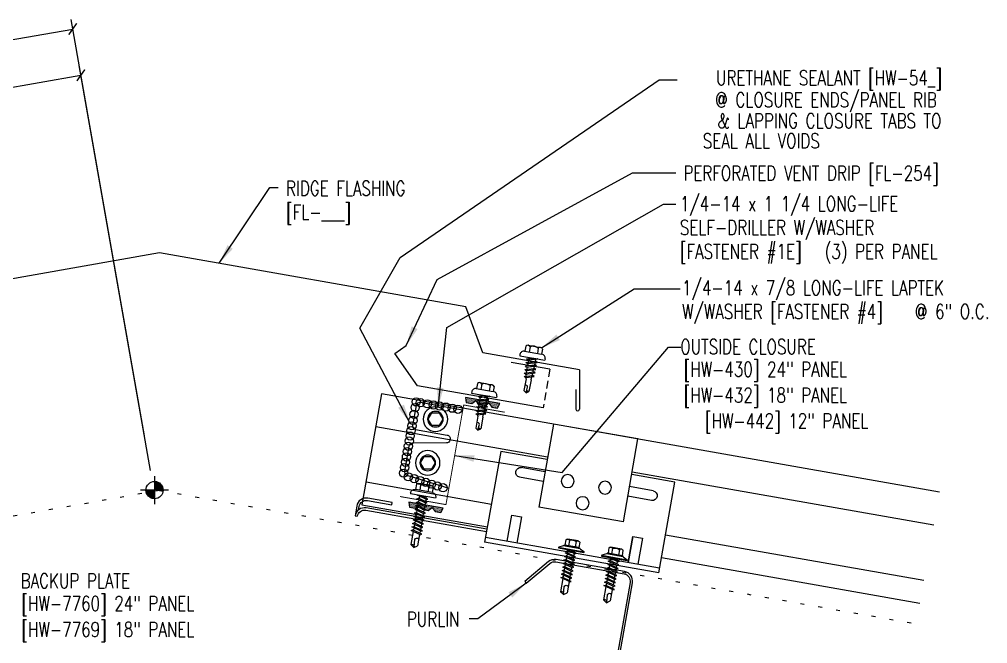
# Model space of a CAD drawing. Extents: x 0.4 to 44.2, y 9.8 to 50.6.
# Drawn here: x 19.53 to 44.17, y 19.29 to 35.18 of the extents above; entities that cross this region are included whole.
import ezdxf
from ezdxf.enums import TextEntityAlignment as Align

# ---------------------------------------------------------------- set-up
doc = ezdxf.new("R2010")
doc.units = 0
doc.header["$LTSCALE"] = 4
doc.header["$MEASUREMENT"] = 0
doc.linetypes.add('ACAD_ISO07W100', pattern=[3, 0, -3])
doc.linetypes.add('HIDDEN', pattern=[0.375, 0.25, -0.125])
doc.layers.get('0').update_dxf_attribs({"linetype": 'CONTINUOUS'})
doc.layers.get('DEFPOINTS').update_dxf_attribs({"linetype": 'CONTINUOUS'})
for name, color, linetype in [('CLIP', 5, 'CONTINUOUS'), ('CLO', 3, 'CONTINUOUS'), ('DIM', 2, 'CONTINUOUS'), ('ELEV-MK', 3, 'CONTINUOUS'), ('FASTENER', 9, 'CONTINUOUS'), ('PANEL', 11, 'CONTINUOUS'), ('STLA', 10, 'CONTINUOUS'), ('TAPE', 8, 'CONTINUOUS'), ('TEXT', 2, 'CONTINUOUS'), ('TRIM', 6, 'CONTINUOUS')]:
    doc.layers.add(name, color=color, linetype=linetype)
doc.styles.add('TEXT1', font='ROMANS.shx', dxfattribs={"width": 0.75, "height": 0.375})
doc.dimstyles.new('DETAIL', dxfattribs={"dimscale": 4, "dimtxt": 0.09375, "dimasz": 0.0625, "dimexe": 0.0625, "dimexo": 0.125, "dimgap": 0.0625, "dimtad": 1, "dimdec": 4, "dimzin": 3, "dimdsep": 46, "dimlunit": 4, "dimtxsty": 'TEXT1', "dimblk": 'ARCHTICK', "dimcen": 0.0625, "dimclrd": 7, "dimclre": 7, "dimclrt": 2, "dimadec": 0, "dimazin": 0, "dimtfac": 0.59375, "dimtdec": 4, "dimtmove": 0, "dimatfit": 3, "dimfxl": 0, "dimfrac": 2, "dimtolj": 1, "dimtzin": 3, "dimarcsym": 0})
doc.dimstyles.new('DETAIL$7', dxfattribs={"dimscale": 4, "dimtxt": 0.09375, "dimasz": 0.125, "dimexe": 0.0625, "dimexo": 0.125, "dimgap": 0.0625, "dimtad": 1, "dimdec": 4, "dimzin": 3, "dimdsep": 46, "dimlunit": 4, "dimtxsty": 'TEXT1', "dimblk": 'ARCHTICK', "dimcen": 0.0625, "dimclrd": 7, "dimclre": 7, "dimclrt": 2, "dimadec": 0, "dimazin": 0, "dimtfac": 1, "dimtdec": 4, "dimtmove": 0, "dimatfit": 3, "dimfxl": 0, "dimfrac": 2, "dimtolj": 1, "dimtzin": 3, "dimarcsym": 0})

# ---------------------------------------------------------------- blocks, each defined once
blk = doc.blocks.new('_ArchTick')
at = {"color": 0, "linetype": 'ByBlock', "const_width": 0.15}
blk.add_lwpolyline([(-0.5, -0.5), (0.5, 0.5)], dxfattribs=at)
blk = doc.blocks.new('*D5')
at = {"layer": 'DEFPOINTS', "color": 0}
for p in [(20.89, 34.937), (10.574, 24.336), (22.804, 24.086)]:
    blk.add_point(p, dxfattribs=at)
at = {"layer": 'DIM', "color": 7, "lineweight": -2}
for p, q in [((22.717, 24.578), (20.847, 35.183)), ((9.073, 32.853), (20.89, 34.937)), ((10.488, 24.829), (9.029, 33.099))]:
    blk.add_line(p, q, dxfattribs=at)
at = {"layer": 'DIM', "color": 7, "lineweight": -2, "xscale": 0.25, "yscale": 0.25, "zscale": 0.25}
for p, rotation in [((20.89, 34.937), 10), ((9.073, 32.853), 190)]:
    blk.add_blockref('_ArchTick', p, dxfattribs=dict(at, rotation=rotation))
at = {"layer": 'DIM', "color": 2, "insert": (14.899, 34.361), "char_height": 0.375, "attachment_point": 5, "rotation": 10, "style": 'TEXT1'}
blk.add_mtext('\\A1;1\'-0" MAX.', dxfattribs=at)
blk = doc.blocks.new('*D6')
at = {"layer": 'DEFPOINTS', "color": 0}
for p in [(21.098, 33.761), (17.451, 25.651), (22.958, 23.208)]:
    blk.add_point(p, dxfattribs=at)
at = {"layer": 'DIM', "color": 7, "lineweight": -2}
for p, q in [((22.872, 23.7), (21.054, 34.008)), ((16.174, 32.893), (21.098, 33.761)), ((17.364, 26.143), (16.13, 33.139))]:
    blk.add_line(p, q, dxfattribs=at)
at = {"layer": 'DIM', "color": 7, "lineweight": -2, "xscale": 0.25, "yscale": 0.25, "zscale": 0.25}
for p, rotation in [((21.098, 33.761), 10), ((16.174, 32.893), 190)]:
    blk.add_blockref('_ArchTick', p, dxfattribs=dict(at, rotation=rotation))
at = {"layer": 'DIM', "color": 2, "insert": (18.553, 33.793), "char_height": 0.375, "attachment_point": 5, "rotation": 10, "style": 'TEXT1'}
blk.add_mtext('\\A1;5"', dxfattribs=at)
blk = doc.blocks.new('*X9')
at = {"color": 0}
for p, q in [((-0.434, 0.135), (-0.434, 0.135)), ((-0.434, 0.123), (-0.434, 0.123)), ((-0.422, 0.141), (-0.422, 0.141)), ((-0.422, 0.129), (-0.422, 0.129)), ((-0.422, 0.117), (-0.422, 0.117)), ((-0.422, 0.105), (-0.422, 0.105)), ((-0.422, 0.094), (-0.422, 0.094)), ((-0.422, 0.082), (-0.422, 0.082)), ((-0.41, 0.135), (-0.41, 0.135)), ((-0.41, 0.123), (-0.41, 0.123)), ((-0.41, 0.111), (-0.41, 0.111)), ((-0.41, 0.1), (-0.41, 0.1)), ((-0.41, 0.088), (-0.41, 0.088)), ((-0.41, 0.076), (-0.41, 0.076)), ((-0.41, 0.064), (-0.41, 0.064)), ((-0.41, 0.053), (-0.41, 0.053)), ((-0.41, 0.041), (-0.41, 0.041)), ((-0.398, 0.141), (-0.398, 0.141)), ((-0.398, 0.129), (-0.398, 0.129)), ((-0.398, 0.117), (-0.398, 0.117)), ((-0.398, 0.105), (-0.398, 0.105)), ((-0.398, 0.094), (-0.398, 0.094)), ((-0.398, 0.082), (-0.398, 0.082)), ((-0.398, 0.07), (-0.398, 0.07)), ((-0.398, 0.059), (-0.398, 0.059)), ((-0.398, 0.047), (-0.398, 0.047)), ((-0.398, 0.035), (-0.398, 0.035)), ((-0.398, 0.023), (-0.398, 0.023)), ((-0.387, 0.135), (-0.387, 0.135)), ((-0.387, 0.123), (-0.387, 0.123)), ((-0.387, 0.111), (-0.387, 0.111)), ((-0.387, 0.1), (-0.387, 0.1)), ((-0.387, 0.088), (-0.387, 0.088)), ((-0.387, 0.076), (-0.387, 0.076)), ((-0.387, 0.064), (-0.387, 0.064)), ((-0.387, 0.053), (-0.387, 0.053)), ((-0.387, 0.041), (-0.387, 0.041)), ((-0.387, 0.029), (-0.387, 0.029)), ((-0.375, 0.141), (-0.375, 0.141)), ((-0.375, 0.129), (-0.375, 0.129)), ((-0.375, 0.117), (-0.375, 0.117)), ((-0.375, 0.105), (-0.375, 0.105)), ((-0.375, 0.094), (-0.375, 0.094)), ((-0.375, 0.082), (-0.375, 0.082)), ((-0.375, 0.07), (-0.375, 0.07)), ((-0.375, 0.059), (-0.375, 0.059)), ((-0.375, 0.047), (-0.375, 0.047)), ((-0.375, 0.035), (-0.375, 0.035)), ((-0.375, 0.023), (-0.375, 0.023)), ((-0.363, 0.135), (-0.363, 0.135)), ((-0.363, 0.123), (-0.363, 0.123)), ((-0.363, 0.111), (-0.363, 0.111)), ((-0.363, 0.1), (-0.363, 0.1)), ((-0.363, 0.088), (-0.363, 0.088)), ((-0.363, 0.076), (-0.363, 0.076)), ((-0.363, 0.064), (-0.363, 0.064)), ((-0.363, 0.053), (-0.363, 0.053)), ((-0.363, 0.041), (-0.363, 0.041)), ((-0.363, 0.029), (-0.363, 0.029)), ((-0.352, 0.141), (-0.352, 0.141)), ((-0.352, 0.129), (-0.352, 0.129)), ((-0.352, 0.117), (-0.352, 0.117)), ((-0.352, 0.105), (-0.352, 0.105)), ((-0.352, 0.094), (-0.352, 0.094)), ((-0.352, 0.082), (-0.352, 0.082)), ((-0.352, 0.07), (-0.352, 0.07)), ((-0.352, 0.059), (-0.352, 0.059)), ((-0.352, 0.047), (-0.352, 0.047)), ((-0.352, 0.035), (-0.352, 0.035)), ((-0.352, 0.023), (-0.352, 0.023)), ((-0.34, 0.135), (-0.34, 0.135)), ((-0.34, 0.123), (-0.34, 0.123)), ((-0.34, 0.111), (-0.34, 0.111)), ((-0.34, 0.1), (-0.34, 0.1)), ((-0.34, 0.088), (-0.34, 0.088)), ((-0.34, 0.076), (-0.34, 0.076)), ((-0.34, 0.064), (-0.34, 0.064)), ((-0.34, 0.053), (-0.34, 0.053)), ((-0.34, 0.041), (-0.34, 0.041)), ((-0.34, 0.029), (-0.34, 0.029)), ((-0.328, 0.141), (-0.328, 0.141)), ((-0.328, 0.129), (-0.328, 0.129)), ((-0.328, 0.117), (-0.328, 0.117)), ((-0.328, 0.105), (-0.328, 0.105)), ((-0.328, 0.094), (-0.328, 0.094)), ((-0.328, 0.082), (-0.328, 0.082)), ((-0.328, 0.07), (-0.328, 0.07)), ((-0.328, 0.059), (-0.328, 0.059)), ((-0.328, 0.047), (-0.328, 0.047)), ((-0.328, 0.035), (-0.328, 0.035)), ((-0.328, 0.023), (-0.328, 0.023)), ((-0.316, 0.135), (-0.316, 0.135)), ((-0.316, 0.123), (-0.316, 0.123)), ((-0.316, 0.111), (-0.316, 0.111)), ((-0.316, 0.1), (-0.316, 0.1)), ((-0.316, 0.088), (-0.316, 0.088)), ((-0.316, 0.076), (-0.316, 0.076)), ((-0.316, 0.064), (-0.316, 0.064)), ((-0.316, 0.053), (-0.316, 0.053)), ((-0.316, 0.041), (-0.316, 0.041)), ((-0.316, 0.029), (-0.316, 0.029)), ((-0.305, 0.141), (-0.305, 0.141)), ((-0.305, 0.129), (-0.305, 0.129)), ((-0.305, 0.117), (-0.305, 0.117)), ((-0.305, 0.105), (-0.305, 0.105)), ((-0.305, 0.094), (-0.305, 0.094)), ((-0.305, 0.082), (-0.305, 0.082)), ((-0.305, 0.07), (-0.305, 0.07)), ((-0.305, 0.059), (-0.305, 0.059)), ((-0.305, 0.047), (-0.305, 0.047)), ((-0.305, 0.035), (-0.305, 0.035)), ((-0.305, 0.023), (-0.305, 0.023)), ((-0.293, 0.135), (-0.293, 0.135)), ((-0.293, 0.123), (-0.293, 0.123)), ((-0.293, 0.111), (-0.293, 0.111)), ((-0.293, 0.1), (-0.293, 0.1)), ((-0.293, 0.088), (-0.293, 0.088)), ((-0.293, 0.076), (-0.293, 0.076)), ((-0.293, 0.064), (-0.293, 0.064)), ((-0.293, 0.053), (-0.293, 0.053)), ((-0.293, 0.041), (-0.293, 0.041)), ((-0.293, 0.029), (-0.293, 0.029)), ((-0.281, 0.141), (-0.281, 0.141)), ((-0.281, 0.129), (-0.281, 0.129)), ((-0.281, 0.117), (-0.281, 0.117)), ((-0.281, 0.105), (-0.281, 0.105)), ((-0.281, 0.094), (-0.281, 0.094)), ((-0.281, 0.082), (-0.281, 0.082)), ((-0.281, 0.07), (-0.281, 0.07)), ((-0.281, 0.059), (-0.281, 0.059)), ((-0.281, 0.047), (-0.281, 0.047)), ((-0.281, 0.035), (-0.281, 0.035)), ((-0.281, 0.023), (-0.281, 0.023)), ((-0.27, 0.135), (-0.27, 0.135)), ((-0.27, 0.123), (-0.27, 0.123)), ((-0.27, 0.111), (-0.27, 0.111)), ((-0.27, 0.1), (-0.27, 0.1)), ((-0.27, 0.088), (-0.27, 0.088)), ((-0.27, 0.076), (-0.27, 0.076)), ((-0.27, 0.064), (-0.27, 0.064)), ((-0.27, 0.053), (-0.27, 0.053)), ((-0.27, 0.041), (-0.27, 0.041)), ((-0.27, 0.029), (-0.27, 0.029)), ((-0.258, 0.141), (-0.258, 0.141)), ((-0.258, 0.129), (-0.258, 0.129)), ((-0.258, 0.117), (-0.258, 0.117)), ((-0.258, 0.105), (-0.258, 0.105)), ((-0.258, 0.094), (-0.258, 0.094)), ((-0.258, 0.082), (-0.258, 0.082)), ((-0.258, 0.07), (-0.258, 0.07)), ((-0.258, 0.059), (-0.258, 0.059)), ((-0.258, 0.047), (-0.258, 0.047)), ((-0.258, 0.035), (-0.258, 0.035)), ((-0.258, 0.023), (-0.258, 0.023)), ((-0.246, 0.135), (-0.246, 0.135)), ((-0.246, 0.123), (-0.246, 0.123)), ((-0.246, 0.111), (-0.246, 0.111)), ((-0.246, 0.1), (-0.246, 0.1)), ((-0.246, 0.088), (-0.246, 0.088)), ((-0.246, 0.076), (-0.246, 0.076)), ((-0.246, 0.064), (-0.246, 0.064)), ((-0.246, 0.053), (-0.246, 0.053)), ((-0.246, 0.041), (-0.246, 0.041)), ((-0.234, 0.141), (-0.234, 0.141)), ((-0.234, 0.129), (-0.234, 0.129)), ((-0.234, 0.117), (-0.234, 0.117)), ((-0.234, 0.105), (-0.234, 0.105)), ((-0.234, 0.094), (-0.234, 0.094)), ((-0.234, 0.082), (-0.234, 0.082)), ((-0.234, 0.07), (-0.234, 0.07)), ((-0.234, 0.059), (-0.234, 0.059)), ((-0.234, 0.047), (-0.234, 0.047)), ((-0.223, 0.135), (-0.223, 0.135)), ((-0.223, 0.123), (-0.223, 0.123)), ((-0.223, 0.111), (-0.223, 0.111)), ((-0.223, 0.1), (-0.223, 0.1)), ((-0.223, 0.088), (-0.223, 0.088)), ((-0.223, 0.076), (-0.223, 0.076)), ((-0.223, 0.064), (-0.223, 0.064)), ((-0.211, 0.141), (-0.211, 0.141)), ((-0.211, 0.129), (-0.211, 0.129)), ((-0.211, 0.117), (-0.211, 0.117)), ((-0.211, 0.105), (-0.211, 0.105)), ((-0.211, 0.094), (-0.211, 0.094)), ((-0.211, 0.082), (-0.211, 0.082)), ((-0.211, 0.07), (-0.211, 0.07)), ((-0.199, 0.135), (-0.199, 0.135)), ((-0.199, 0.123), (-0.199, 0.123)), ((-0.199, 0.111), (-0.199, 0.111)), ((-0.199, 0.1), (-0.199, 0.1)), ((-0.199, 0.088), (-0.199, 0.088)), ((-0.188, 0.141), (-0.188, 0.141)), ((-0.188, 0.129), (-0.188, 0.129)), ((-0.188, 0.117), (-0.188, 0.117)), ((-0.188, 0.105), (-0.188, 0.105)), ((-0.188, 0.094), (-0.188, 0.094)), ((-0.176, 0.135), (-0.176, 0.135)), ((-0.176, 0.123), (-0.176, 0.123)), ((-0.176, 0.111), (-0.176, 0.111)), ((-0.164, 0.141), (-0.164, 0.141)), ((-0.164, 0.129), (-0.164, 0.129)), ((-0.164, 0.117), (-0.164, 0.117)), ((-0.164, 0.105), (-0.164, 0.105)), ((-0.152, 0.135), (-0.152, 0.135)), ((-0.152, 0.123), (-0.152, 0.123)), ((-0.152, 0.111), (-0.152, 0.111)), ((-0.152, 0.1), (-0.152, 0.1)), ((-0.141, 0.141), (-0.141, 0.141)), ((-0.141, 0.129), (-0.141, 0.129)), ((-0.141, 0.117), (-0.141, 0.117)), ((-0.141, 0.105), (-0.141, 0.105)), ((-0.141, 0.094), (-0.141, 0.094)), ((-0.141, 0.082), (-0.141, 0.082)), ((-0.129, 0.135), (-0.129, 0.135)), ((-0.129, 0.123), (-0.129, 0.123)), ((-0.129, 0.111), (-0.129, 0.111)), ((-0.129, 0.1), (-0.129, 0.1)), ((-0.129, 0.088), (-0.129, 0.088)), ((-0.129, 0.076), (-0.129, 0.076)), ((-0.117, 0.141), (-0.117, 0.141)), ((-0.117, 0.129), (-0.117, 0.129)), ((-0.117, 0.117), (-0.117, 0.117)), ((-0.117, 0.105), (-0.117, 0.105)), ((-0.117, 0.094), (-0.117, 0.094)), ((-0.117, 0.082), (-0.117, 0.082)), ((-0.117, 0.07), (-0.117, 0.07)), ((-0.117, 0.059), (-0.117, 0.059)), ((-0.105, 0.135), (-0.105, 0.135)), ((-0.105, 0.123), (-0.105, 0.123)), ((-0.105, 0.111), (-0.105, 0.111)), ((-0.105, 0.1), (-0.105, 0.1)), ((-0.105, 0.088), (-0.105, 0.088)), ((-0.105, 0.076), (-0.105, 0.076)), ((-0.105, 0.064), (-0.105, 0.064)), ((-0.105, 0.053), (-0.105, 0.053)), ((-0.094, 0.141), (-0.094, 0.141)), ((-0.094, 0.129), (-0.094, 0.129)), ((-0.094, 0.117), (-0.094, 0.117)), ((-0.094, 0.105), (-0.094, 0.105)), ((-0.094, 0.094), (-0.094, 0.094)), ((-0.094, 0.082), (-0.094, 0.082)), ((-0.094, 0.07), (-0.094, 0.07)), ((-0.094, 0.059), (-0.094, 0.059)), ((-0.094, 0.047), (-0.094, 0.047)), ((-0.094, 0.035), (-0.094, 0.035)), ((-0.082, 0.135), (-0.082, 0.135)), ((-0.082, 0.123), (-0.082, 0.123)), ((-0.082, 0.111), (-0.082, 0.111)), ((-0.082, 0.1), (-0.082, 0.1)), ((-0.082, 0.088), (-0.082, 0.088)), ((-0.082, 0.076), (-0.082, 0.076)), ((-0.082, 0.064), (-0.082, 0.064)), ((-0.082, 0.053), (-0.082, 0.053)), ((-0.082, 0.041), (-0.082, 0.041)), ((-0.082, 0.029), (-0.082, 0.029)), ((-0.07, 0.141), (-0.07, 0.141)), ((-0.07, 0.129), (-0.07, 0.129)), ((-0.07, 0.117), (-0.07, 0.117)), ((-0.07, 0.105), (-0.07, 0.105)), ((-0.07, 0.094), (-0.07, 0.094)), ((-0.07, 0.082), (-0.07, 0.082)), ((-0.07, 0.07), (-0.07, 0.07)), ((-0.07, 0.059), (-0.07, 0.059)), ((-0.07, 0.047), (-0.07, 0.047)), ((-0.07, 0.035), (-0.07, 0.035)), ((-0.07, 0.023), (-0.07, 0.023)), ((-0.059, 0.135), (-0.059, 0.135)), ((-0.059, 0.123), (-0.059, 0.123)), ((-0.059, 0.111), (-0.059, 0.111)), ((-0.059, 0.1), (-0.059, 0.1)), ((-0.059, 0.088), (-0.059, 0.088)), ((-0.059, 0.076), (-0.059, 0.076)), ((-0.059, 0.064), (-0.059, 0.064)), ((-0.059, 0.053), (-0.059, 0.053)), ((-0.059, 0.041), (-0.059, 0.041)), ((-0.059, 0.029), (-0.059, 0.029)), ((-0.047, 0.141), (-0.047, 0.141)), ((-0.047, 0.129), (-0.047, 0.129)), ((-0.047, 0.117), (-0.047, 0.117)), ((-0.047, 0.105), (-0.047, 0.105)), ((-0.047, 0.094), (-0.047, 0.094)), ((-0.047, 0.082), (-0.047, 0.082)), ((-0.047, 0.07), (-0.047, 0.07)), ((-0.047, 0.059), (-0.047, 0.059)), ((-0.047, 0.047), (-0.047, 0.047)), ((-0.047, 0.035), (-0.047, 0.035)), ((-0.047, 0.023), (-0.047, 0.023)), ((-0.035, 0.135), (-0.035, 0.135)), ((-0.035, 0.123), (-0.035, 0.123)), ((-0.035, 0.111), (-0.035, 0.111)), ((-0.035, 0.1), (-0.035, 0.1)), ((-0.035, 0.088), (-0.035, 0.088)), ((-0.035, 0.076), (-0.035, 0.076)), ((-0.035, 0.064), (-0.035, 0.064)), ((-0.035, 0.053), (-0.035, 0.053)), ((-0.035, 0.041), (-0.035, 0.041)), ((-0.035, 0.029), (-0.035, 0.029)), ((-0.023, 0.141), (-0.023, 0.141)), ((-0.023, 0.129), (-0.023, 0.129)), ((-0.023, 0.117), (-0.023, 0.117)), ((-0.023, 0.105), (-0.023, 0.105)), ((-0.023, 0.094), (-0.023, 0.094)), ((-0.023, 0.082), (-0.023, 0.082)), ((-0.023, 0.07), (-0.023, 0.07)), ((-0.023, 0.059), (-0.023, 0.059)), ((-0.023, 0.047), (-0.023, 0.047)), ((-0.023, 0.035), (-0.023, 0.035)), ((-0.023, 0.023), (-0.023, 0.023)), ((-0.012, 0.135), (-0.012, 0.135)), ((-0.012, 0.123), (-0.012, 0.123)), ((-0.012, 0.111), (-0.012, 0.111)), ((-0.012, 0.1), (-0.012, 0.1)), ((-0.012, 0.088), (-0.012, 0.088)), ((-0.012, 0.076), (-0.012, 0.076)), ((-0.012, 0.064), (-0.012, 0.064)), ((-0.012, 0.053), (-0.012, 0.053)), ((-0.012, 0.041), (-0.012, 0.041)), ((-0.012, 0.029), (-0.012, 0.029)), ((0, 0.141), (0, 0.141)), ((0, 0.129), (0, 0.129)), ((0, 0.117), (0, 0.117)), ((0, 0.105), (0, 0.105)), ((0, 0.094), (0, 0.094)), ((0, 0.082), (0, 0.082)), ((0, 0.07), (0, 0.07)), ((0, 0.059), (0, 0.059)), ((0, 0.047), (0, 0.047)), ((0, 0.035), (0, 0.035)), ((0, 0.023), (0, 0.023)), ((0.012, 0.135), (0.012, 0.135)), ((0.012, 0.123), (0.012, 0.123)), ((0.012, 0.111), (0.012, 0.111)), ((0.012, 0.1), (0.012, 0.1)), ((0.012, 0.088), (0.012, 0.088)), ((0.012, 0.076), (0.012, 0.076)), ((0.012, 0.064), (0.012, 0.064)), ((0.012, 0.053), (0.012, 0.053)), ((0.012, 0.041), (0.012, 0.041)), ((0.012, 0.029), (0.012, 0.029)), ((0.023, 0.141), (0.023, 0.141)), ((0.023, 0.129), (0.023, 0.129)), ((0.023, 0.117), (0.023, 0.117)), ((0.023, 0.105), (0.023, 0.105)), ((0.023, 0.094), (0.023, 0.094)), ((0.023, 0.082), (0.023, 0.082)), ((0.023, 0.07), (0.023, 0.07)), ((0.023, 0.059), (0.023, 0.059)), ((0.023, 0.047), (0.023, 0.047)), ((0.023, 0.035), (0.023, 0.035)), ((0.023, 0.023), (0.023, 0.023)), ((0.035, 0.135), (0.035, 0.135)), ((0.035, 0.123), (0.035, 0.123)), ((0.035, 0.111), (0.035, 0.111)), ((0.035, 0.1), (0.035, 0.1)), ((0.035, 0.088), (0.035, 0.088)), ((0.035, 0.076), (0.035, 0.076)), ((0.035, 0.064), (0.035, 0.064)), ((0.035, 0.053), (0.035, 0.053)), ((0.035, 0.041), (0.035, 0.041)), ((0.035, 0.029), (0.035, 0.029)), ((0.047, 0.141), (0.047, 0.141)), ((0.047, 0.129), (0.047, 0.129)), ((0.047, 0.117), (0.047, 0.117)), ((0.047, 0.105), (0.047, 0.105)), ((0.047, 0.094), (0.047, 0.094)), ((0.047, 0.082), (0.047, 0.082)), ((0.047, 0.07), (0.047, 0.07)), ((0.047, 0.059), (0.047, 0.059)), ((0.047, 0.047), (0.047, 0.047)), ((0.047, 0.035), (0.047, 0.035)), ((0.047, 0.023), (0.047, 0.023)), ((0.059, 0.135), (0.059, 0.135)), ((0.059, 0.123), (0.059, 0.123)), ((0.059, 0.111), (0.059, 0.111)), ((0.059, 0.1), (0.059, 0.1)), ((0.059, 0.088), (0.059, 0.088)), ((0.059, 0.076), (0.059, 0.076)), ((0.059, 0.064), (0.059, 0.064)), ((0.059, 0.053), (0.059, 0.053)), ((0.059, 0.041), (0.059, 0.041)), ((0.059, 0.029), (0.059, 0.029)), ((0.07, 0.141), (0.07, 0.141)), ((0.07, 0.129), (0.07, 0.129)), ((0.07, 0.117), (0.07, 0.117)), ((0.07, 0.105), (0.07, 0.105)), ((0.07, 0.094), (0.07, 0.094)), ((0.07, 0.082), (0.07, 0.082)), ((0.07, 0.07), (0.07, 0.07)), ((0.07, 0.059), (0.07, 0.059)), ((0.07, 0.047), (0.07, 0.047)), ((0.07, 0.035), (0.07, 0.035)), ((0.07, 0.023), (0.07, 0.023)), ((0.082, 0.135), (0.082, 0.135)), ((0.082, 0.123), (0.082, 0.123)), ((0.082, 0.111), (0.082, 0.111)), ((0.082, 0.1), (0.082, 0.1)), ((0.082, 0.088), (0.082, 0.088)), ((0.082, 0.076), (0.082, 0.076)), ((0.082, 0.064), (0.082, 0.064)), ((0.082, 0.053), (0.082, 0.053)), ((0.082, 0.041), (0.082, 0.041)), ((0.082, 0.029), (0.082, 0.029)), ((0.094, 0.141), (0.094, 0.141)), ((0.094, 0.129), (0.094, 0.129)), ((0.094, 0.117), (0.094, 0.117)), ((0.094, 0.105), (0.094, 0.105)), ((0.094, 0.094), (0.094, 0.094)), ((0.094, 0.082), (0.094, 0.082)), ((0.094, 0.07), (0.094, 0.07)), ((0.094, 0.059), (0.094, 0.059)), ((0.094, 0.047), (0.094, 0.047)), ((0.094, 0.035), (0.094, 0.035)), ((0.105, 0.135), (0.105, 0.135)), ((0.105, 0.123), (0.105, 0.123)), ((0.105, 0.111), (0.105, 0.111)), ((0.105, 0.1), (0.105, 0.1)), ((0.105, 0.088), (0.105, 0.088)), ((0.105, 0.076), (0.105, 0.076)), ((0.105, 0.064), (0.105, 0.064)), ((0.105, 0.053), (0.105, 0.053)), ((0.117, 0.141), (0.117, 0.141)), ((0.117, 0.129), (0.117, 0.129)), ((0.117, 0.117), (0.117, 0.117)), ((0.117, 0.105), (0.117, 0.105)), ((0.117, 0.094), (0.117, 0.094)), ((0.117, 0.082), (0.117, 0.082)), ((0.117, 0.07), (0.117, 0.07)), ((0.117, 0.059), (0.117, 0.059)), ((0.129, 0.135), (0.129, 0.135)), ((0.129, 0.123), (0.129, 0.123)), ((0.129, 0.111), (0.129, 0.111)), ((0.129, 0.1), (0.129, 0.1)), ((0.129, 0.088), (0.129, 0.088)), ((0.129, 0.076), (0.129, 0.076)), ((0.141, 0.141), (0.141, 0.141)), ((0.141, 0.129), (0.141, 0.129)), ((0.141, 0.117), (0.141, 0.117)), ((0.141, 0.105), (0.141, 0.105)), ((0.141, 0.094), (0.141, 0.094)), ((0.141, 0.082), (0.141, 0.082)), ((0.152, 0.135), (0.152, 0.135)), ((0.152, 0.123), (0.152, 0.123)), ((0.152, 0.111), (0.152, 0.111)), ((0.152, 0.1), (0.152, 0.1)), ((0.164, 0.141), (0.164, 0.141)), ((0.164, 0.129), (0.164, 0.129)), ((0.164, 0.117), (0.164, 0.117)), ((0.164, 0.105), (0.164, 0.105)), ((0.176, 0.135), (0.176, 0.135)), ((0.176, 0.123), (0.176, 0.123)), ((0.176, 0.111), (0.176, 0.111)), ((0.188, 0.141), (0.188, 0.141)), ((0.188, 0.129), (0.188, 0.129)), ((0.188, 0.117), (0.188, 0.117)), ((0.188, 0.105), (0.188, 0.105)), ((0.188, 0.094), (0.188, 0.094)), ((0.199, 0.135), (0.199, 0.135)), ((0.199, 0.123), (0.199, 0.123)), ((0.199, 0.111), (0.199, 0.111)), ((0.199, 0.1), (0.199, 0.1)), ((0.199, 0.088), (0.199, 0.088)), ((0.211, 0.141), (0.211, 0.141)), ((0.211, 0.129), (0.211, 0.129)), ((0.211, 0.117), (0.211, 0.117)), ((0.211, 0.105), (0.211, 0.105)), ((0.211, 0.094), (0.211, 0.094)), ((0.211, 0.082), (0.211, 0.082)), ((0.211, 0.07), (0.211, 0.07)), ((0.223, 0.135), (0.223, 0.135)), ((0.223, 0.123), (0.223, 0.123)), ((0.223, 0.111), (0.223, 0.111)), ((0.223, 0.1), (0.223, 0.1)), ((0.223, 0.088), (0.223, 0.088)), ((0.223, 0.076), (0.223, 0.076)), ((0.223, 0.064), (0.223, 0.064)), ((0.234, 0.141), (0.234, 0.141)), ((0.234, 0.129), (0.234, 0.129)), ((0.234, 0.117), (0.234, 0.117)), ((0.234, 0.105), (0.234, 0.105)), ((0.234, 0.094), (0.234, 0.094)), ((0.234, 0.082), (0.234, 0.082)), ((0.234, 0.07), (0.234, 0.07)), ((0.234, 0.059), (0.234, 0.059)), ((0.234, 0.047), (0.234, 0.047)), ((0.246, 0.135), (0.246, 0.135)), ((0.246, 0.123), (0.246, 0.123)), ((0.246, 0.111), (0.246, 0.111)), ((0.246, 0.1), (0.246, 0.1)), ((0.246, 0.088), (0.246, 0.088)), ((0.246, 0.076), (0.246, 0.076)), ((0.246, 0.064), (0.246, 0.064)), ((0.246, 0.053), (0.246, 0.053)), ((0.246, 0.041), (0.246, 0.041)), ((0.258, 0.141), (0.258, 0.141)), ((0.258, 0.129), (0.258, 0.129)), ((0.258, 0.117), (0.258, 0.117)), ((0.258, 0.105), (0.258, 0.105)), ((0.258, 0.094), (0.258, 0.094)), ((0.258, 0.082), (0.258, 0.082)), ((0.258, 0.07), (0.258, 0.07)), ((0.258, 0.059), (0.258, 0.059)), ((0.258, 0.047), (0.258, 0.047)), ((0.258, 0.035), (0.258, 0.035)), ((0.258, 0.023), (0.258, 0.023)), ((0.27, 0.135), (0.27, 0.135)), ((0.27, 0.123), (0.27, 0.123)), ((0.27, 0.111), (0.27, 0.111)), ((0.27, 0.1), (0.27, 0.1)), ((0.27, 0.088), (0.27, 0.088)), ((0.27, 0.076), (0.27, 0.076)), ((0.27, 0.064), (0.27, 0.064)), ((0.27, 0.053), (0.27, 0.053)), ((0.27, 0.041), (0.27, 0.041)), ((0.27, 0.029), (0.27, 0.029)), ((0.281, 0.141), (0.281, 0.141)), ((0.281, 0.129), (0.281, 0.129)), ((0.281, 0.117), (0.281, 0.117)), ((0.281, 0.105), (0.281, 0.105)), ((0.281, 0.094), (0.281, 0.094)), ((0.281, 0.082), (0.281, 0.082)), ((0.281, 0.07), (0.281, 0.07)), ((0.281, 0.059), (0.281, 0.059)), ((0.281, 0.047), (0.281, 0.047)), ((0.281, 0.035), (0.281, 0.035)), ((0.281, 0.023), (0.281, 0.023)), ((0.293, 0.135), (0.293, 0.135)), ((0.293, 0.123), (0.293, 0.123)), ((0.293, 0.111), (0.293, 0.111)), ((0.293, 0.1), (0.293, 0.1)), ((0.293, 0.088), (0.293, 0.088)), ((0.293, 0.076), (0.293, 0.076)), ((0.293, 0.064), (0.293, 0.064)), ((0.293, 0.053), (0.293, 0.053)), ((0.293, 0.041), (0.293, 0.041)), ((0.293, 0.029), (0.293, 0.029)), ((0.305, 0.141), (0.305, 0.141)), ((0.305, 0.129), (0.305, 0.129)), ((0.305, 0.117), (0.305, 0.117)), ((0.305, 0.105), (0.305, 0.105)), ((0.305, 0.094), (0.305, 0.094)), ((0.305, 0.082), (0.305, 0.082)), ((0.305, 0.07), (0.305, 0.07)), ((0.305, 0.059), (0.305, 0.059)), ((0.305, 0.047), (0.305, 0.047)), ((0.305, 0.035), (0.305, 0.035)), ((0.305, 0.023), (0.305, 0.023)), ((0.316, 0.135), (0.316, 0.135)), ((0.316, 0.123), (0.316, 0.123)), ((0.316, 0.111), (0.316, 0.111)), ((0.316, 0.1), (0.316, 0.1)), ((0.316, 0.088), (0.316, 0.088)), ((0.316, 0.076), (0.316, 0.076)), ((0.316, 0.064), (0.316, 0.064)), ((0.316, 0.053), (0.316, 0.053)), ((0.316, 0.041), (0.316, 0.041)), ((0.316, 0.029), (0.316, 0.029)), ((0.328, 0.141), (0.328, 0.141)), ((0.328, 0.129), (0.328, 0.129)), ((0.328, 0.117), (0.328, 0.117)), ((0.328, 0.105), (0.328, 0.105)), ((0.328, 0.094), (0.328, 0.094)), ((0.328, 0.082), (0.328, 0.082)), ((0.328, 0.07), (0.328, 0.07)), ((0.328, 0.059), (0.328, 0.059)), ((0.328, 0.047), (0.328, 0.047)), ((0.328, 0.035), (0.328, 0.035)), ((0.328, 0.023), (0.328, 0.023)), ((0.34, 0.135), (0.34, 0.135)), ((0.34, 0.123), (0.34, 0.123)), ((0.34, 0.111), (0.34, 0.111)), ((0.34, 0.1), (0.34, 0.1)), ((0.34, 0.088), (0.34, 0.088)), ((0.34, 0.076), (0.34, 0.076)), ((0.34, 0.064), (0.34, 0.064)), ((0.34, 0.053), (0.34, 0.053)), ((0.34, 0.041), (0.34, 0.041)), ((0.34, 0.029), (0.34, 0.029)), ((0.352, 0.141), (0.352, 0.141)), ((0.352, 0.129), (0.352, 0.129)), ((0.352, 0.117), (0.352, 0.117)), ((0.352, 0.105), (0.352, 0.105)), ((0.352, 0.094), (0.352, 0.094)), ((0.352, 0.082), (0.352, 0.082)), ((0.352, 0.07), (0.352, 0.07)), ((0.352, 0.059), (0.352, 0.059)), ((0.352, 0.047), (0.352, 0.047)), ((0.352, 0.035), (0.352, 0.035)), ((0.352, 0.023), (0.352, 0.023)), ((0.363, 0.135), (0.363, 0.135)), ((0.363, 0.123), (0.363, 0.123)), ((0.363, 0.111), (0.363, 0.111)), ((0.363, 0.1), (0.363, 0.1)), ((0.363, 0.088), (0.363, 0.088)), ((0.363, 0.076), (0.363, 0.076)), ((0.363, 0.064), (0.363, 0.064)), ((0.363, 0.053), (0.363, 0.053)), ((0.363, 0.041), (0.363, 0.041)), ((0.363, 0.029), (0.363, 0.029)), ((0.375, 0.141), (0.375, 0.141)), ((0.375, 0.129), (0.375, 0.129)), ((0.375, 0.117), (0.375, 0.117)), ((0.375, 0.105), (0.375, 0.105)), ((0.375, 0.094), (0.375, 0.094)), ((0.375, 0.082), (0.375, 0.082)), ((0.375, 0.07), (0.375, 0.07)), ((0.375, 0.059), (0.375, 0.059)), ((0.375, 0.047), (0.375, 0.047)), ((0.375, 0.035), (0.375, 0.035)), ((0.375, 0.023), (0.375, 0.023)), ((0.387, 0.135), (0.387, 0.135)), ((0.387, 0.123), (0.387, 0.123)), ((0.387, 0.111), (0.387, 0.111)), ((0.387, 0.1), (0.387, 0.1)), ((0.387, 0.088), (0.387, 0.088)), ((0.387, 0.076), (0.387, 0.076)), ((0.387, 0.064), (0.387, 0.064)), ((0.387, 0.053), (0.387, 0.053)), ((0.387, 0.041), (0.387, 0.041)), ((0.387, 0.029), (0.387, 0.029)), ((0.398, 0.141), (0.398, 0.141)), ((0.398, 0.129), (0.398, 0.129)), ((0.398, 0.117), (0.398, 0.117)), ((0.398, 0.105), (0.398, 0.105)), ((0.398, 0.094), (0.398, 0.094)), ((0.398, 0.082), (0.398, 0.082)), ((0.398, 0.07), (0.398, 0.07)), ((0.398, 0.059), (0.398, 0.059)), ((0.398, 0.047), (0.398, 0.047)), ((0.398, 0.035), (0.398, 0.035)), ((0.398, 0.023), (0.398, 0.023)), ((0.41, 0.135), (0.41, 0.135)), ((0.41, 0.123), (0.41, 0.123)), ((0.41, 0.111), (0.41, 0.111)), ((0.41, 0.1), (0.41, 0.1)), ((0.41, 0.088), (0.41, 0.088)), ((0.41, 0.076), (0.41, 0.076)), ((0.41, 0.064), (0.41, 0.064)), ((0.41, 0.053), (0.41, 0.053)), ((0.41, 0.041), (0.41, 0.041)), ((0.422, 0.141), (0.422, 0.141)), ((0.422, 0.129), (0.422, 0.129)), ((0.422, 0.117), (0.422, 0.117)), ((0.422, 0.105), (0.422, 0.105)), ((0.422, 0.094), (0.422, 0.094)), ((0.422, 0.082), (0.422, 0.082)), ((0.434, 0.135), (0.434, 0.135)), ((0.434, 0.123), (0.434, 0.123))]:
    blk.add_line(p, q, dxfattribs=at)
blk = doc.blocks.new('MB_DBTAP')
at = {"layer": 'TAPE', "color": 9}
blk.add_lwpolyline([(-0.403, 0.018), (-0.442, 0.141), (0.442, 0.141), (0.403, 0.018), (0.26, 0.018), (0.17, 0.109), (0.079, 0.018), (0, 0.018), (-0.079, 0.018), (-0.17, 0.109), (-0.26, 0.018)], close=True, dxfattribs=at)
at = {"layer": 'TAPE', "color": 251}
blk.add_blockref('*X9', (0, 0), dxfattribs=at)
blk = doc.blocks.new('MB_38W')
blk.add_lwpolyline([(-0.094, 0.162), (-0.188, 0), (-0.094, -0.162), (0.094, -0.162), (0.188, 0), (0.094, 0.162)], close=True)
for radius in [0.312, 0.199]:
    blk.add_circle((0, 0), radius)
blk = doc.blocks.new('A$C40D92978')
at = {"layer": 'CLO', "const_width": 0.0239}
blk.add_lwpolyline([(2.668, 0.22), (1.499, 0.014), (1.048, 2.551), (0.002, 2.366)], dxfattribs=at)
at = {"layer": 'CLO'}
blk.add_lwpolyline([(1.074, 2.419), (2.155, 2.61, -0.414214), (2.26, 2.537), (2.349, 2.031, -0.414214), (2.276, 1.927), (1.468, 1.784, 0.414214), (1.395, 1.68), (1.399, 1.658, 0.362577), (1.487, 1.584), (2.353, 1.579, -0.362577), (2.441, 1.505), (2.554, 0.869, -0.377256), (2.492, 0.768), (1.424, 0.435)], format="xyb", dxfattribs=at)
blk = doc.blocks.new('FD-F1e')
at = {"layer": 'TEXT', "style": 'TEXT1', "width": 0.75}
for s, p in [('1/4-14 x 1 1/4 LONG-LIFE', (0.0047, -0.0408)), ('SELF-DRILLER W/WASHER', (0.0047, -0.1926)), ('[FASTENER #1E]', (0.0047, -0.3444))]:
    blk.add_text(s, height=0.09375, dxfattribs=at).set_placement(p)
blk.add_attdef('(QUANTITY)', (0.9263, -0.3444), '', height=0.0938, dxfattribs=at)
blk = doc.blocks.new('FD-F4')
at = {"layer": 'TEXT', "style": 'TEXT1', "width": 0.75}
for s, p in [('1/4-14 x 7/8 LONG-LIFE LAPTEK', (0.0047, -0.0408)), ('W/WASHER [FASTENER #4]', (0.0047, -0.1926))]:
    blk.add_text(s, height=0.09375, dxfattribs=at).set_placement(p)
blk.add_attdef('(QUANTITY)', (1.4847, -0.1926), '', height=0.0938, dxfattribs=at)
blk = doc.blocks.new('FZ7')
at = {"layer": 'FASTENER'}
for p, q in [((-0.215, 0.305), (-0.215, 0.171)), ((-0.161, 0.337), (0.161, 0.337)), ((-0.107, 0.305), (-0.107, 0.171)), ((0.107, 0.305), (0.107, 0.171)), ((0.215, 0.305), (0.215, 0.171)), ((-0.324, 0.071), (-0.324, 0.037)), ((-0.324, 0.037), (0.324, 0.037)), ((-0.224, 0.171), (0.215, 0.171)), ((-0.139, -0.016), (0.046, 0.037)), ((-0.104, -0.036), (0.139, 0.033)), ((-0.086, 0.037), (-0.086, -0.001)), ((-0.086, 0.037), (0.086, 0.037)), ((0.086, 0.037), (0.133, 0.037)), ((0.086, 0.018), (0.086, -0.042)), ((0.139, 0.033), (0.133, 0.037)), ((0.324, 0.071), (0.324, 0.037)), ((-0.104, -0.036), (-0.139, -0.016)), ((-0.139, -0.107), (0.104, -0.038)), ((-0.104, -0.127), (-0.139, -0.107)), ((-0.139, -0.198), (0.104, -0.128)), ((-0.104, -0.218), (-0.139, -0.198)), ((-0.139, -0.289), (0.104, -0.219)), ((-0.104, -0.127), (0.139, -0.058)), ((-0.104, -0.218), (0.139, -0.149)), ((-0.104, -0.309), (0.139, -0.239)), ((-0.086, -0.031), (-0.086, -0.092)), ((-0.086, -0.122), (-0.086, -0.183)), ((-0.086, -0.213), (-0.086, -0.274)), ((0.086, -0.073), (0.086, -0.133)), ((0.086, -0.164), (0.086, -0.224)), ((0.139, -0.058), (0.104, -0.038)), ((0.139, -0.149), (0.104, -0.128)), ((0.139, -0.239), (0.104, -0.219)), ((-0.104, -0.309), (-0.139, -0.289)), ((-0.139, -0.38), (0.104, -0.31)), ((-0.104, -0.4), (-0.139, -0.38)), ((-0.139, -0.47), (0.104, -0.401)), ((-0.104, -0.491), (-0.139, -0.47)), ((-0.139, -0.561), (0.104, -0.492)), ((-0.104, -0.4), (0.139, -0.33)), ((-0.104, -0.491), (0.139, -0.421)), ((-0.086, -0.304), (-0.086, -0.364)), ((-0.086, -0.395), (-0.086, -0.455)), ((-0.086, -0.486), (-0.086, -0.546)), ((0.086, -0.255), (0.086, -0.315)), ((0.086, -0.345), (0.086, -0.406)), ((0.086, -0.436), (0.086, -0.497)), ((0.139, -0.33), (0.104, -0.31)), ((0.139, -0.421), (0.104, -0.401)), ((0.139, -0.512), (0.104, -0.492)), ((-0.104, -0.581), (-0.139, -0.561)), ((-0.139, -0.652), (0.104, -0.583)), ((-0.104, -0.672), (-0.139, -0.652)), ((-0.139, -0.743), (0.104, -0.674)), ((-0.104, -0.581), (0.139, -0.512)), ((-0.104, -0.672), (0.139, -0.603)), ((-0.104, -0.763), (0.139, -0.694)), ((-0.086, -0.577), (-0.086, -0.637)), ((-0.086, -0.667), (-0.086, -0.728)), ((0.086, -0.527), (0.086, -0.588)), ((0.086, -0.618), (0.086, -0.679)), ((0.086, -0.709), (0.086, -0.77)), ((0.139, -0.603), (0.104, -0.583)), ((0.139, -0.694), (0.104, -0.674)), ((-0.104, -0.763), (-0.139, -0.743)), ((-0.139, -0.834), (0.104, -0.765)), ((-0.104, -0.854), (-0.139, -0.834)), ((-0.139, -0.925), (0.104, -0.856)), ((-0.104, -0.945), (-0.139, -0.925)), ((-0.104, -0.854), (0.139, -0.785)), ((-0.104, -0.945), (0.139, -0.876)), ((-0.086, -0.758), (-0.086, -0.819)), ((-0.086, -0.849), (-0.086, -0.91)), ((-0.086, -0.94), (-0.086, -1.232)), ((0.086, -0.8), (0.086, -0.861)), ((0.086, -0.891), (0.086, -1.232)), ((0.139, -0.785), (0.104, -0.765)), ((0.139, -0.876), (0.104, -0.856)), ((-0.002, -1.277), (0.014, -1.091)), ((0, -1.293), (-0.086, -1.232)), ((0, -1.293), (0.086, -1.232))]:
    blk.add_line(p, q, dxfattribs=at)
for centre, radius, start, end in [((-0.161, 0.274), 0.0628, 29.8754, 150.1246), ((0, 0.141), 0.196, 56.9974, 123.0026), ((0.161, 0.274), 0.0628, 29.8754, 150.1246), ((-0.224, 0.071), 0.1, 90, 180), ((0.224, 0.071), 0.1, 0, 90), ((-0.046, -1.102), 0.0615, 11.1445, 130.906), ((0.054, -1.278), 0.0563, 55.4585, 194.8454)]:
    blk.add_arc(centre, radius, start, end, dxfattribs=at)
blk = doc.blocks.new('A$C53A16981')
at = {"layer": 'FASTENER', "rotation": 9.999999999999451}
blk.add_blockref('FZ7', (0.332, 1.273), dxfattribs=at)
blk = doc.blocks.new('MB_DW4')
at = {"layer": 'FASTENER'}
for p, q in [((-0.217, 0.305), (-0.217, 0.171)), ((-0.163, 0.337), (0.159, 0.337)), ((-0.108, 0.305), (-0.108, 0.171)), ((0.105, 0.305), (0.105, 0.171)), ((0.214, 0.305), (0.214, 0.171)), ((-0.326, 0.071), (-0.326, 0.037)), ((-0.326, 0.037), (0.322, 0.037)), ((-0.226, 0.171), (0.214, 0.171)), ((-0.141, -0.014), (0.037, 0.037)), ((-0.105, -0.034), (0.137, 0.035)), ((-0.088, 0.037), (-0.088, 0.001)), ((-0.088, 0.037), (0.085, 0.037)), ((0.085, 0.037), (0.134, 0.037)), ((0.085, 0.02), (0.085, -0.041)), ((0.137, 0.035), (0.134, 0.037)), ((0.322, 0.071), (0.322, 0.037)), ((-0.105, -0.034), (-0.141, -0.014)), ((-0.141, -0.105), (0.102, -0.036)), ((-0.105, -0.125), (-0.141, -0.105)), ((-0.141, -0.196), (0.102, -0.127)), ((-0.105, -0.216), (-0.141, -0.196)), ((-0.141, -0.287), (0.102, -0.217)), ((-0.105, -0.125), (0.137, -0.056)), ((-0.105, -0.216), (0.137, -0.147)), ((-0.105, -0.307), (0.137, -0.238)), ((-0.088, -0.029), (-0.088, -0.09)), ((-0.088, -0.12), (-0.088, -0.181)), ((-0.084, -0.27), (-0.088, -0.211)), ((0.084, -0.223), (0.085, -0.211)), ((0.085, -0.071), (0.085, -0.131)), ((0.085, -0.162), (0.085, -0.211)), ((0.137, -0.056), (0.102, -0.036)), ((0.137, -0.147), (0.102, -0.127)), ((0.137, -0.238), (0.102, -0.217)), ((-0.105, -0.307), (-0.141, -0.287)), ((-0.141, -0.378), (0.102, -0.308)), ((-0.105, -0.398), (-0.141, -0.378)), ((-0.122, -0.463), (0.089, -0.403)), ((-0.086, -0.483), (-0.122, -0.463)), ((-0.105, -0.398), (0.137, -0.328)), ((-0.086, -0.483), (0.124, -0.423)), ((-0.078, -0.36), (-0.082, -0.3)), ((-0.071, -0.449), (-0.075, -0.389)), ((-0.066, -0.516), (-0.069, -0.478)), ((0.063, -0.515), (0.068, -0.439)), ((0.071, -0.408), (0.075, -0.346)), ((0.077, -0.315), (0.082, -0.253)), ((0.124, -0.423), (0.089, -0.403)), ((0.137, -0.328), (0.102, -0.308)), ((-0.066, -0.516), (-0.066, -0.82)), ((-0.003, -0.854), (0.009, -0.714)), ((0.063, -0.516), (0.063, -0.82)), ((-0.002, -0.866), (-0.066, -0.82)), ((-0.002, -0.866), (0.063, -0.82))]:
    blk.add_line(p, q, dxfattribs=at)
for centre, radius, start, end in [((-0.163, 0.274), 0.0628, 29.8754, 150.1246), ((-0.002, 0.141), 0.196, 56.9974, 123.0026), ((0.159, 0.274), 0.0628, 29.8754, 150.1246), ((-0.226, 0.071), 0.1, 90, 180), ((0.222, 0.071), 0.1, 0, 90), ((-0.036, -0.723), 0.0461, 11.1445, 130.906), ((0.073, -0.516), 0.01, 175.9484, 180), ((0.039, -0.855), 0.0422, 55.4585, 194.8454)]:
    blk.add_arc(centre, radius, start, end, dxfattribs=at)
blk = doc.blocks.new('MB_DW1')
at = {"layer": 'FASTENER'}
for p, q in [((-0.181, 0.276), (-0.181, 0.137)), ((-0.135, 0.302), (0.135, 0.302)), ((-0.089, 0.276), (-0.089, 0.137)), ((0.089, 0.276), (0.089, 0.137)), ((0.181, 0.276), (0.181, 0.137)), ((-0.217, 0.114), (-0.326, 0.059)), ((-0.326, 0.059), (-0.326, 0.049)), ((-0.326, 0.049), (0.326, 0.049)), ((-0.217, 0.114), (0.217, 0.114)), ((-0.193, 0.137), (0.193, 0.137)), ((-0.193, 0.119), (0.193, 0.119)), ((-0.181, 0.137), (0.181, 0.137)), ((-0.139, -0.016), (0.046, 0.037)), ((-0.104, -0.036), (0.139, 0.033)), ((-0.086, 0.037), (-0.086, -0.001)), ((-0.086, 0.037), (0.086, 0.037)), ((0.086, 0.037), (0.133, 0.037)), ((0.086, 0.018), (0.086, -0.042)), ((0.139, 0.033), (0.133, 0.037)), ((0.217, 0.114), (0.326, 0.059)), ((0.326, 0.059), (0.326, 0.049)), ((-0.104, -0.036), (-0.139, -0.016)), ((-0.139, -0.107), (0.104, -0.038)), ((-0.104, -0.127), (-0.139, -0.107)), ((-0.139, -0.198), (0.104, -0.128)), ((-0.104, -0.218), (-0.139, -0.198)), ((-0.139, -0.289), (0.104, -0.219)), ((-0.104, -0.127), (0.139, -0.058)), ((-0.104, -0.218), (0.139, -0.149)), ((-0.104, -0.309), (0.139, -0.239)), ((-0.086, -0.031), (-0.086, -0.092)), ((-0.086, -0.122), (-0.086, -0.183)), ((-0.086, -0.213), (-0.086, -0.274)), ((0.086, -0.073), (0.086, -0.133)), ((0.086, -0.164), (0.086, -0.224)), ((0.139, -0.058), (0.104, -0.038)), ((0.139, -0.149), (0.104, -0.128)), ((0.139, -0.239), (0.104, -0.219)), ((-0.104, -0.309), (-0.139, -0.289)), ((-0.139, -0.38), (0.104, -0.31)), ((-0.104, -0.4), (-0.139, -0.38)), ((-0.139, -0.47), (0.104, -0.401)), ((-0.104, -0.491), (-0.139, -0.47)), ((-0.139, -0.561), (0.104, -0.492)), ((-0.104, -0.4), (0.139, -0.33)), ((-0.104, -0.491), (0.139, -0.421)), ((-0.086, -0.304), (-0.086, -0.364)), ((-0.086, -0.395), (-0.086, -0.455)), ((-0.086, -0.486), (-0.086, -0.546)), ((0.086, -0.255), (0.086, -0.315)), ((0.086, -0.345), (0.086, -0.406)), ((0.086, -0.436), (0.086, -0.497)), ((0.139, -0.33), (0.104, -0.31)), ((0.139, -0.421), (0.104, -0.401)), ((0.139, -0.512), (0.104, -0.492)), ((-0.104, -0.581), (-0.139, -0.561)), ((-0.139, -0.652), (0.104, -0.583)), ((-0.104, -0.672), (-0.139, -0.652)), ((-0.139, -0.743), (0.104, -0.674)), ((-0.104, -0.581), (0.139, -0.512)), ((-0.104, -0.672), (0.139, -0.603)), ((-0.104, -0.763), (0.139, -0.694)), ((-0.086, -0.577), (-0.086, -0.637)), ((-0.086, -0.667), (-0.086, -0.728)), ((0.086, -0.527), (0.086, -0.588)), ((0.086, -0.618), (0.086, -0.679)), ((0.086, -0.709), (0.086, -1.05)), ((0.139, -0.603), (0.104, -0.583)), ((0.139, -0.694), (0.104, -0.674)), ((-0.104, -0.763), (-0.139, -0.743)), ((-0.086, -0.758), (-0.086, -1.05)), ((-0.002, -1.095), (0.014, -0.909)), ((0, -1.111), (-0.086, -1.05)), ((0, -1.111), (0.086, -1.05))]:
    blk.add_line(p, q, dxfattribs=at)
blk.add_lwpolyline([(-0.331, 0.037), (-0.331, 0.049), (0.331, 0.049), (0.331, 0.037)], close=True, dxfattribs=at)
for centre, radius, start, end in [((-0.135, 0.25), 0.0527, 29.8754, 150.1246), ((0, 0.138), 0.164, 56.9974, 123.0026), ((0.135, 0.25), 0.0527, 29.8754, 150.1246), ((-0.193, 0.128), 0.00894, 90, 270), ((0.193, 0.128), 0.00894, 270, 90), ((-0.046, -0.921), 0.0615, 11.1445, 130.906), ((0.054, -1.097), 0.0563, 55.4585, 194.8454)]:
    blk.add_arc(centre, radius, start, end, dxfattribs=at)
blk = doc.blocks.new('A$C53AF356D')
at = {"layer": 'CLIP'}
for p, q in [((-1.682, 1.657), (0.471, 2.036)), ((0.471, 2.036), (0.843, -0.076)), ((-1.31, -0.455), (-1.682, 1.657)), ((0.631, 1.131), (1.812, 1.339)), ((1.812, 1.339), (2.22, -0.974)), ((-2.619, 0.558), (-1.523, 0.751)), ((0.685, 0.823), (1.293, 0.93)), ((-2.211, -1.755), (-2.619, 0.558)), ((0.728, 0.577), (1.337, 0.684)), ((-2.068, 0.338), (-1.468, 0.443)), ((-2.025, 0.091), (-1.425, 0.197)), ((-1.31, -0.455), (0.843, -0.076)), ((1.526, -0.285), (1.28, -0.329)), ((1.28, -0.329), (1.397, -0.992)), ((1.643, -0.948), (1.526, -0.285)), ((-2.233, -1.632), (2.199, -0.85)), ((-2.211, -1.755), (2.22, -0.974)), ((-1.551, -0.828), (-1.797, -0.871)), ((-1.797, -0.871), (-1.681, -1.534)), ((-1.551, -0.828), (-1.434, -1.491)), ((-1.434, -1.491), (-1.551, -0.828))]:
    blk.add_line(p, q, dxfattribs=at)
for centre in [(0.107, 0.584), (-0.843, 0.417), (-0.271, 0.021)]:
    blk.add_circle(centre, 0.165, dxfattribs=at)
for centre, start, end in [((1.306, 0.806), 280, 100), ((-2.046, 0.215), 100, 280)]:
    blk.add_arc(centre, 0.125, start, end, dxfattribs=at)
blk = doc.blocks.new('SURVEY')
at = {"color": 11}
for p, q in [((0, 0.178), (0, -0.178)), ((0.033, 0.105), (0, 0.105)), ((0.063, 0.09), (0, 0.09)), ((0.08, 0.075), (0, 0.075)), ((0.092, 0.06), (0, 0.06)), ((0.1, 0.045), (0, 0.045)), ((0.106, 0.03), (0, 0.03)), ((0.109, 0.015), (0, 0.015)), ((0.178, 0), (-0.178, 0)), ((0, -0.015), (-0.109, -0.015)), ((0, -0.03), (-0.106, -0.03)), ((0, -0.045), (-0.1, -0.045)), ((0, -0.06), (-0.092, -0.06)), ((0, -0.075), (-0.08, -0.075)), ((0, -0.09), (-0.063, -0.09)), ((0, -0.105), (-0.033, -0.105))]:
    blk.add_line(p, q, dxfattribs=at)
blk.add_circle((0, 0), 0.11, dxfattribs=at)

msp = doc.modelspace()

# ---------------------------------------------------------------- linework, layer by layer
at = {"layer": 'DIM', "color": 7}
for p, q in [((29.21882, 29.11682), (35.8127, 33.64397)), ((35.8127, 33.64397), (36.26984, 33.64397)), ((35.13662, 31.27611), (36.23664, 31.27611)), ((35.92147, 30.4794), (36.2394, 30.4794)), ((36.05243, 26.83331), (36.3615, 26.83331))]:
    msp.add_line(p, q, dxfattribs=at)
at = {"layer": 'PANEL'}
for p, q in [((28.74963, 25.65075), (28.25126, 22.82435)), ((28.60272, 24.8176), (32.97446, 24.04675)), ((35.12774, 23.66707), (42.80038, 22.31418)), ((28.35371, 23.40539), (31.54372, 22.84291)), ((35.97536, 22.06149), (42.55136, 20.90196))]:
    msp.add_line(p, q, dxfattribs=at)
for points in [[(42.94728, 23.14732), (28.74963, 25.65075)], [(28.25126, 22.82435), (31.44127, 22.26187)], [(35.8729, 21.48045), (42.44891, 20.32092)]]:
    msp.add_lwpolyline(points, dxfattribs=at)
at = {"layer": 'STLA'}
msp.add_line((28.07372, 22.54347), (28.13261, 22.53309), dxfattribs=at)
for points in [[(28.16061, 22.69188), (28.17651, 22.78205, -0.41421356), (28.39372, 22.93414), (29.01188, 22.82514), (29.02226, 22.88403), (28.4041, 22.99303, 0.41421356), (28.11761, 22.79243), (28.07372, 22.54347)], [(31.43082, 22.20264), (28.3602, 22.74407, 0.41421356), (28.07372, 22.54347)], [(28.13261, 22.53309, -0.41421356), (28.34982, 22.68518), (31.42044, 22.14374)]]:
    msp.add_lwpolyline(points, format="xyb", dxfattribs=at)
msp.add_lwpolyline([(36.71692, 13.42559), (36.11582, 12.92121, -0.22169466), (35.96274, 12.88019), (33.98093, 13.22964, -0.41421356), (33.82884, 13.44685), (34.48049, 17.14254), (35.13214, 20.83822, 0.41421356), (34.93154, 21.12471), (33.19593, 21.43074, 0.22169466), (32.99402, 21.37664), (32.39292, 20.87226), (32.43136, 20.82645), (33.03246, 21.33083, -0.22169466), (33.18554, 21.37185), (34.92115, 21.06582, -0.41421356), (35.07324, 20.84861), (34.42159, 17.15292), (33.76995, 13.45723, 0.41421356), (33.97054, 13.17075), (35.95235, 12.8213, 0.22169466), (36.15426, 12.8754), (36.75536, 13.37978)], format="xyb", close=True, dxfattribs=at)
at = {"layer": 'TAPE'}
for centre in [(29.60467, 25.30056), (29.63007, 25.44459), (29.73813, 25.42554), (29.9141, 25.39451), (30.06934, 25.36713), (30.22322, 25.34), (30.38747, 25.31104), (30.54526, 25.28322), (29.57409, 25.12709), (30.69313, 25.25714), (29.52247, 24.83437), (29.54686, 24.97269), (29.47716, 24.57739), (29.50094, 24.71226), (29.43087, 24.31484), (29.45433, 24.44793), (29.38298, 24.04329), (29.40682, 24.17846), (29.35902, 23.90737), (29.30994, 23.62906), (29.33516, 23.77205), (29.43112, 23.53692), (29.58127, 23.48953), (29.72615, 23.44215), (29.87521, 23.39715), (30.02009, 23.34977), (30.16915, 23.30477), (30.31403, 23.25739)]:
    msp.add_circle(centre, 0.10482, dxfattribs=at)
at = {"layer": 'TEXT', "linetype": 'ACAD_ISO07W100', "ltscale": 0.03}
for q in [(3.86624, 19.79776), (42.33395, 19.79776)]:
    msp.add_line((23.1001, 23.18921), q, dxfattribs=at)
at = {"layer": 'TRIM'}
for p, q in [((23.1001, 29.24006), (15.30474, 27.86553)), ((30.89546, 27.86553), (23.1001, 29.24006)), ((31.32298, 26.69091), (30.89546, 27.86553)), ((29.08687, 26.67496), (29.37966, 26.87997)), ((29.66044, 25.85581), (29.08687, 26.67496)), ((33.785, 26.25679), (31.32298, 26.69091)), ((33.03472, 26.27626), (32.04991, 26.44991)), ((33.785, 26.25679), (33.785, 25.25679)), ((32.86107, 25.29145), (29.66044, 25.85581)), ((33.69125, 25.75679), (33.69125, 25.25679))]:
    msp.add_line(p, q, dxfattribs=at)
at = {"layer": 'TRIM', "linetype": 'HIDDEN', "ltscale": 0.2}
msp.add_lwpolyline([(33.03472, 26.27626), (32.86107, 25.29145)], dxfattribs=at)
at = {"layer": 'TRIM'}
msp.add_arc((33.73813, 25.26109), 0.04707, 185.243804, 354.756196, dxfattribs=at)

# ---------------------------------------------------------------- block references
at = {"layer": 'CLIP', "xscale": -1}
msp.add_blockref('A$C53AF356D', (33.59239, 22.84345), dxfattribs=at)
at = {"layer": 'CLO', "xscale": -1}
msp.add_blockref('A$C40D92978', (31.88716, 22.81472), dxfattribs=at)
at = {"layer": 'ELEV-MK', "xscale": 2, "yscale": 2, "zscale": 2}
msp.add_blockref('SURVEY', (22.97156, 23.19782), dxfattribs=at)
at = {"layer": 'FASTENER', "rotation": 349.9999999999998}
for p in [(32.581, 26.52673), (31.35306, 25.57525)]:
    msp.add_blockref('MB_DW4', p, dxfattribs=at)
at = {"layer": 'FASTENER', "xscale": -1}
for name, p in [('MB_38W', (30.1203, 25.00425)), ('MB_38W', (29.92411, 23.8916)), ('A$C53A16981', (30.12738, 21.73564))]:
    msp.add_blockref(name, p, dxfattribs=at)
at = {"layer": 'FASTENER', "xscale": -1, "rotation": 350.0000000000001}
for p in [(33.56833, 21.63051), (34.66647, 21.42477)]:
    msp.add_blockref('MB_DW1', p, dxfattribs=at)
at = {"layer": 'TAPE', "xscale": -1, "rotation": 350.0000000000001}
for p in [(31.29679, 25.33955), (29.85433, 22.6779)]:
    msp.add_blockref('MB_DBTAP', p, dxfattribs=at)
at = {"layer": 'TEXT', "xscale": 4, "yscale": 4, "zscale": 4}
for name, p, values in [('FD-F1e', (36.32263, 30.46589), {'(QUANTITY)': '(3) PER PANEL'}), ('FD-F4', (36.37726, 28.3263), {'(QUANTITY)': '@ 6" O.C.'})]:
    msp.add_blockref(name, p, dxfattribs=at).add_auto_attribs(values)

# ---------------------------------------------------------------- texts
at = {"layer": 'TEXT', "style": 'TEXT1', "width": 0.75}
for s, p in [('URETHANE SEALANT [HW-54_]', (43.00999, 33.50393)), ('@ CLOSURE ENDS/PANEL RIB', (42.8769, 32.94771)), ('& LAPPING CLOSURE TABS TO', (42.99871, 32.41339)), ('SEAL ALL VOIDS', (39.90057, 31.90155)), ('[HW-442] 12" PANEL', (41.13693, 24.77138)), ('PURLIN', (30.72992, 19.7255))]:
    msp.add_text(s, height=0.375, dxfattribs=at).set_placement(p, align=Align.RIGHT)
for s, p in [('PERFORATED VENT DRIP [FL-254]', (36.43169, 31.08216)), ('RIDGE FLASHING', (26.32019, 30.69365)), ('[FL-___]', (26.32019, 30.0865)), (' OUTSIDE CLOSURE', (36.15929, 26.66198)), ('[HW-430] 24" PANEL', (36.43748, 26.08585)), ('[HW-432] 18" PANEL', (36.43748, 25.42822)), ('BACKUP PLATE', (19.5649, 20.70435)), ('[HW-7760] 24" PANEL', (19.58464, 20.12283)), ('[HW-7769] 18" PANEL', (19.58464, 19.46118))]:
    msp.add_text(s, height=0.375, dxfattribs=at).set_placement(p)

# ---------------------------------------------------------------- dimensions: what is measured, and where the dimension line sits
at = {"layer": 'DIM'}
dim = msp.add_linear_dim(base=(20.89029, 34.93697), p1=(10.57436, 24.33623), p2=(22.8036, 24.08601), angle=10, text='<> MAX.', dimstyle='DETAIL', dxfattribs=at)
dim.commit()
dim.dimension.update_dxf_attribs({"geometry": '*D5', "text_midpoint": (14.89927, 34.36111)})
dim = msp.add_linear_dim(base=(21.09758, 33.76133), p1=(17.45056, 25.65075), p2=(22.95848, 23.20764), angle=10, dimstyle='DETAIL', dxfattribs=at)
dim.commit()
dim.dimension.update_dxf_attribs({"geometry": '*D6', "text_midpoint": (18.55339, 33.79323)})

# ---------------------------------------------------------------- leaders
for points in [[(29.37966, 26.87997), (30.16064, 28.55772), (35.13662, 31.27611)], [(24.61797, 28.97242), (25.90996, 30.90562), (26.11864, 30.90562)], [(30.19073, 25.30871), (30.40944, 27.33476), (35.92147, 30.4794)], [(29.48009, 24.89189), (28.19372, 27.31703), (29.21882, 29.11682)], [(32.82218, 26.81956), (35.1763, 28.32516), (36.34447, 28.32516)], [(30.61042, 24.0788), (33.34834, 23.64422), (36.05243, 26.83331)], [(32.43136, 20.82645), (31.19794, 19.92494), (30.97499, 19.92494)]]:
    msp.add_leader(points, dimstyle='DETAIL$7', dxfattribs=at)

doc.saveas('drawing.dxf')
